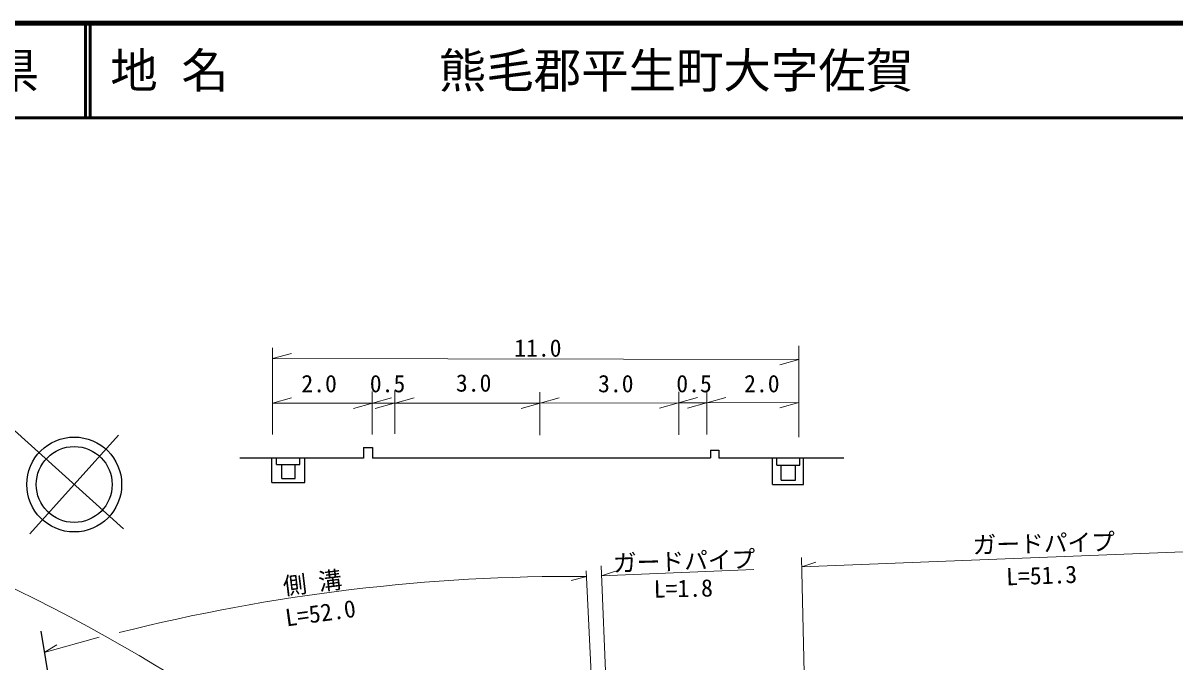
# Model space of a CAD drawing. Units: millimetres, scale not verified. Extents: x 40000 to 680000, y 20000 to 380000.
# Drawn here: x 361182 to 482624, y 312687 to 380000 of the extents above; entities that cross this region are included whole.
import ezdxf
from ezdxf.enums import TextEntityAlignment as Align

# ---------------------------------------------------------------- set-up
doc = ezdxf.new("R2010")
doc.units = ezdxf.units.MM
doc.header["$LTSCALE"] = 1000
for name, color, linetype, lineweight in [('M-BGD', 7, 'Continuous', 25), ('M-BMK-OTRS', 5, 'Continuous', 25), ('M-BMK-SRVR', 3, 'Continuous', 25), ('M-STR-HTXT', 7, 'Continuous', 13), ('M-TTL', 2, 'Continuous', 140), ('M-TTL-LINE', 7, 'Continuous', 50)]:
    doc.layers.add(name, color=color, linetype=linetype, lineweight=lineweight)
doc.layers.add('M-TTL-TXT', color=7, linetype='Continuous')
doc.styles.add('ＭＳ ゴシック', font='')
doc.styles.get('ＭＳ ゴシック').set_extended_font_data('MS Gothic')

msp = doc.modelspace()

# ---------------------------------------------------------------- linework, layer by layer
at = {"layer": 'M-BGD'}
for p, q in [((397079, 335283), (398018, 335283)), ((397079, 335283), (397079, 334174)), ((398018, 335283), (398018, 334174)), ((397079, 334174), (384032, 334174)), ((387418, 331584), (387418, 334183)), ((387888, 333477), (387888, 334183)), ((390377, 333477), (390377, 334183)), ((390904, 333477), (390904, 334183)), ((398018, 334183), (433654, 334183)), ((433654, 335013), (434522, 335013)), ((433654, 335013), (433654, 334183)), ((434522, 335013), (434522, 334183)), ((434522, 334183), (447700, 334183)), ((440185, 333420), (440185, 334183)), ((440654, 333420), (440654, 334183)), ((443087, 333420), (443087, 334183)), ((443471, 331371), (443471, 334183)), ((387888, 333477), (390377, 333477)), ((388471, 332025), (388471, 333477)), ((389879, 332025), (389879, 333477)), ((390904, 331584), (390904, 333477)), ((440185, 331371), (440185, 333420)), ((440654, 333420), (443087, 333420)), ((441109, 331855), (441109, 333420)), ((442617, 331855), (442617, 333420)), ((387418, 331584), (390904, 331584)), ((388471, 332025), (389879, 332025)), ((441109, 331855), (442617, 331855)), ((440185, 331371), (443471, 331371))]:
    msp.add_line(p, q, dxfattribs=at)
at = {"layer": 'M-BMK-OTRS'}
msp.add_line((363067, 315920), (369524, 276216), dxfattribs=at)
at = {"layer": 'M-BMK-SRVR'}
for p, q in [((353200, 343425), (371779, 326697)), ((371261, 336583), (361893, 326179))]:
    msp.add_line(p, q, dxfattribs=at)
for radius in [5000, 4000]:
    msp.add_circle((366577, 331381), radius, dxfattribs=at)
at = {"layer": 'M-STR-HTXT'}
for p, q in [((387476, 345784), (387476, 336667)), ((387486, 344643), (389487, 345199)), ((442981, 346001), (442981, 336363)), ((442981, 344552), (387486, 344643)), ((442973, 344543), (440972, 343987)), ((387495, 339962), (389496, 340520)), ((398006, 341182), (398006, 336667)), ((398036, 339948), (400036, 340508)), ((400393, 341226), (400393, 336711)), ((400410, 339948), (402409, 340510)), ((415675, 341095), (415675, 336580)), ((415707, 339962), (417706, 340526)), ((430299, 339991), (432299, 340551)), ((430304, 341139), (430304, 336624)), ((433256, 341182), (433256, 336667)), ((433268, 339991), (435266, 340560)), ((387495, 339962), (398012, 339948)), ((398012, 339948), (396011, 339391)), ((398036, 339948), (400312, 339962)), ((400312, 339962), (398316, 339390)), ((415707, 339962), (400410, 339948)), ((415700, 339962), (413701, 339400)), ((415707, 339962), (430288, 339991)), ((430288, 339991), (428289, 339427)), ((430299, 339991), (433229, 339991)), ((433229, 339991), (431229, 339431)), ((433268, 339991), (442971, 340033)), ((442971, 340033), (440973, 339465)), ((493658, 324693), (443290, 322715)), ((443911, 293116), (443268, 323683)), ((443290, 322715), (444773, 323194)), ((420551, 322287), (422132, 289631)), ((423461, 289990), (422146, 322826)), ((438244, 322422), (422170, 321774)), ((422170, 321774), (423652, 322254)), ((420477, 321648), (418967, 321265)), ((369201, 315306), (363420, 313689)), ((363420, 313689), (364751, 314498))]:
    msp.add_line(p, q, dxfattribs=at)
for centre, radius, start, end in [((274465, 144474), 195739, 57.80011, 96.48761), ((419131, 125715), 195986, 89.57654, 104.11569)]:
    msp.add_arc(centre, radius, start, end, dxfattribs=at)
at = {"layer": 'M-TTL'}
msp.add_line((680000, 380000), (40000, 380000), dxfattribs=at)
at = {"layer": 'M-TTL-LINE'}
for p, q in [((367750, 380000), (367750, 370000)), ((368250, 380000), (368250, 370000)), ((40000, 370000), (680000, 370000))]:
    msp.add_line(p, q, dxfattribs=at)

# ---------------------------------------------------------------- texts
at = {"layer": 'M-STR-HTXT', "style": 'ＭＳ ゴシック'}
for s, p in [('11.0', (415458, 345764)), ('2.0 ', (393021, 342014)), ('0.5', (399612, 342014)), ('3.0', (408690, 342082)), ('3.0', (423675, 342014)), ('0.5', (431924, 342014)), ('2.0', (439074, 342014))]:
    msp.add_text(s, height=1833, dxfattribs=at).set_placement(p, align=Align.MIDDLE_CENTER)
for s, rotation, p in [('ガードパイプ', 1.4, (468793, 325187)), ('ガードパイプ', 1.8, (430878, 323327)), ('側 溝', 7, (391696, 321035)), ('L=51.3', 2.1, (468563, 321804)), ('L=1.8 ', 1.2, (431414, 320452)), ('L=52.0', 7.9, (392539, 317842))]:
    msp.add_text(s, height=1833, rotation=rotation, dxfattribs=at).set_placement(p, align=Align.MIDDLE_CENTER)
at = {"layer": 'M-TTL-TXT', "style": 'ＭＳ ゴシック'}
msp.add_text('山\u3000口\u3000県', height=3666, dxfattribs=at).set_placement((350375, 375000), align=Align.MIDDLE_CENTER)
for s, p in [('地 名', (370380, 375000)), ('熊毛郡平生町大字佐賀', (405024, 375000))]:
    msp.add_text(s, height=3666, dxfattribs=at).set_placement(p, align=Align.MIDDLE_LEFT)

doc.saveas('drawing.dxf')
